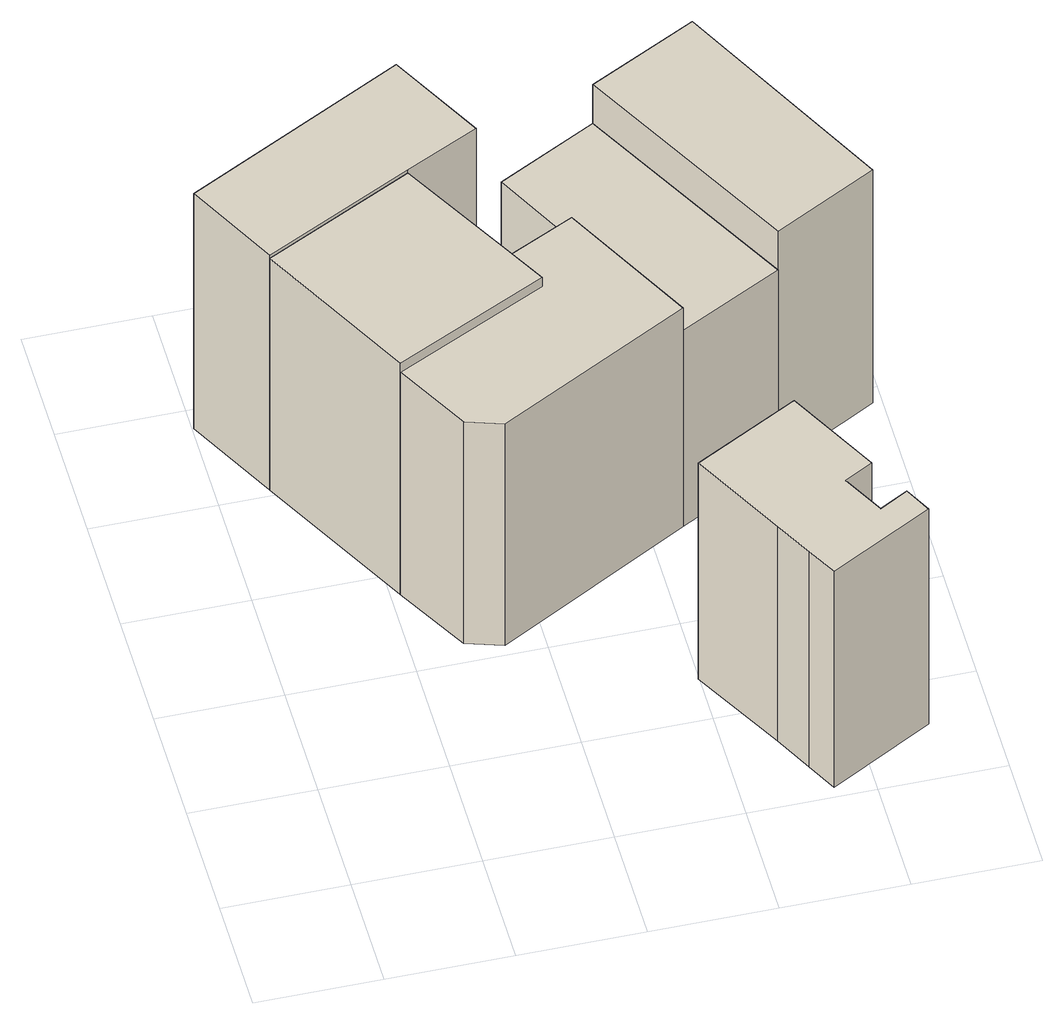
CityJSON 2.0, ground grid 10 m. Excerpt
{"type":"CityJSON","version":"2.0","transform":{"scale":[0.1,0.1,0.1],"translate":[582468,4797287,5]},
"CityObjects":{
"building1":{"type":"Building","attributes":{"name":"2452"},"children":["building1-1"],"geometry":[{"type":"MultiSurface","lod":"1","boundaries":[[[0,1,2,3]],[[1,4,5,2]],[[4,6,7,5]],[[6,8,9,7]],[[8,0,3,9]],[[8,6,4,1,0]]]}]},
"building1-1":{"type":"BuildingPart","attributes":{"name":"2452_P","measuredHeight":24.51},"parents":["building1"],"geometry":[{"type":"MultiSurface","lod":"2","boundaries":[[[0,1,2,3]],[[1,4,5,2]],[[4,6,7,5]],[[6,8,9,7]],[[8,0,3,9]],[[8,6,4,1,0]]],"semantics":{"surfaces":[{"type":"WallSurface"},{"type":"RoofSurface"}],"values":[0,0,0,0,0,1]}}]},
"building2":{"type":"Building","attributes":{"name":"2484"},"children":["building2-1"],"geometry":[{"type":"MultiSurface","lod":"1","boundaries":[[[10,11,12,13]],[[11,14,15,12]],[[14,16,2,15]],[[16,17,3,2]],[[17,10,13,3]],[[17,16,14,11,10]]]}]},
"building2-1":{"type":"BuildingPart","attributes":{"name":"2484_P","measuredHeight":24.81},"parents":["building2"],"geometry":[{"type":"MultiSurface","lod":"2","boundaries":[[[10,11,12,13]],[[11,14,15,12]],[[14,16,2,15]],[[16,17,3,2]],[[17,10,13,3]],[[17,16,14,11,10]]],"semantics":{"surfaces":[{"type":"WallSurface"},{"type":"RoofSurface"}],"values":[0,0,0,0,0,1]}}]},
"building3":{"type":"Building","attributes":{"name":"2451"},"children":["building3-1"],"geometry":[{"type":"MultiSurface","lod":"1","boundaries":[[[18,19,20,21]],[[19,22,23,20]],[[22,24,9,23]],[[24,25,7,9]],[[25,26,5,7]],[[26,27,28,5]],[[27,18,21,28]],[[27,26,25,24,22,19,18]]]}]},
"building3-1":{"type":"BuildingPart","attributes":{"name":"2451_P","measuredHeight":23.48},"parents":["building3"],"geometry":[{"type":"MultiSurface","lod":"2","boundaries":[[[18,19,20,21]],[[19,22,23,20]],[[22,24,9,23]],[[24,25,7,9]],[[25,26,5,7]],[[26,27,28,5]],[[27,18,21,28]],[[27,26,25,24,22,19,18]]],"semantics":{"surfaces":[{"type":"WallSurface"},{"type":"RoofSurface"}],"values":[0,0,0,0,0,0,0,1]}}]},
"building4":{"type":"Building","attributes":{"name":"2454"},"children":["building4-1"],"geometry":[{"type":"MultiSurface","lod":"1","boundaries":[[[29,30,31,32]],[[30,33,34,31]],[[33,35,36,34]],[[35,37,38,36]],[[37,39,40,38]],[[39,41,42,40]],[[41,43,44,42]],[[43,45,46,44]],[[45,47,48,46]],[[47,29,32,48]],[[47,45,43,41,39,37,35,33,30,29]]]}]},
"building4-1":{"type":"BuildingPart","attributes":{"name":"2454_P","measuredHeight":22.82},"parents":["building4"],"geometry":[{"type":"MultiSurface","lod":"2","boundaries":[[[29,30,31,32]],[[30,33,34,31]],[[33,35,36,34]],[[35,37,38,36]],[[37,39,40,38]],[[39,41,42,40]],[[41,43,44,42]],[[43,45,46,44]],[[45,47,48,46]],[[47,29,32,48]],[[47,45,43,41,39,37,35,33,30,29]]],"semantics":{"surfaces":[{"type":"WallSurface"},{"type":"RoofSurface"}],"values":[0,0,0,0,0,0,0,0,0,0,1]}}]},
"building5":{"type":"Building","attributes":{"name":"2467"},"children":["building5-1"],"geometry":[{"type":"MultiSurface","lod":"1","boundaries":[[[49,50,28,21]],[[50,51,52,28]],[[51,53,54,52]],[[53,55,56,54]],[[55,49,21,56]],[[55,53,51,50,49]]]}]},
"building5-1":{"type":"BuildingPart","attributes":{"name":"2467_P","measuredHeight":20.93},"parents":["building5"],"geometry":[{"type":"MultiSurface","lod":"2","boundaries":[[[49,50,28,21]],[[50,51,52,28]],[[51,53,54,52]],[[53,55,56,54]],[[55,49,21,56]],[[55,53,51,50,49]]],"semantics":{"surfaces":[{"type":"WallSurface"},{"type":"RoofSurface"}],"values":[0,0,0,0,0,1]}}]},
"building6":{"type":"Building","attributes":{"name":"2466"},"children":["building6-1"],"geometry":[{"type":"MultiSurface","lod":"1","boundaries":[[[57,58,54,56]],[[58,59,60,54]],[[59,61,62,60]],[[61,57,56,62]],[[61,59,58,57]]]}]},
"building6-1":{"type":"BuildingPart","attributes":{"name":"2466_P","measuredHeight":24.78},"parents":["building6"],"geometry":[{"type":"MultiSurface","lod":"2","boundaries":[[[57,58,54,56]],[[58,59,60,54]],[[59,61,62,60]],[[61,57,56,62]],[[61,59,58,57]]],"semantics":{"surfaces":[{"type":"WallSurface"},{"type":"RoofSurface"}],"values":[0,0,0,0,1]}}]}
},
"vertices":[
[40,406,254],[160,466,254],[160,466,9],[40,406,8],[211,373,254],[211,373,10],[230,338,254],[230,338,9],[107,278,254],[107,278,9],
[1,481,257],[178,573,257],[178,573,11],[1,481,8],[219,495,257],[219,495,9],[160,466,257],[40,406,257],
[325,291,245],[169,208,245],[169,208,10],[325,291,13],[140,217,245],[140,217,10],[107,278,245],[230,338,245],[211,373,245],[268,401,245],[268,401,11],
[383,186,238],[423,110,238],[423,110,11],[383,186,11],[400,97,238],[400,97,10],[418,63,238],[418,63,10],[441,76,238],[441,76,10],[452,54,238],[452,54,10],[369,9,238],[369,9,9],[356,33,238],[356,33,10],[340,64,238],[340,64,10],[299,141,238],[299,141,9],
[325,291,221],[268,401,221],[232,471,221],[232,471,9],[312,513,221],[312,513,11],[408,334,221],[408,334,14],
[408,334,262],[312,513,262],[399,558,262],[399,558,14],[491,378,262],[491,378,15]
]}
